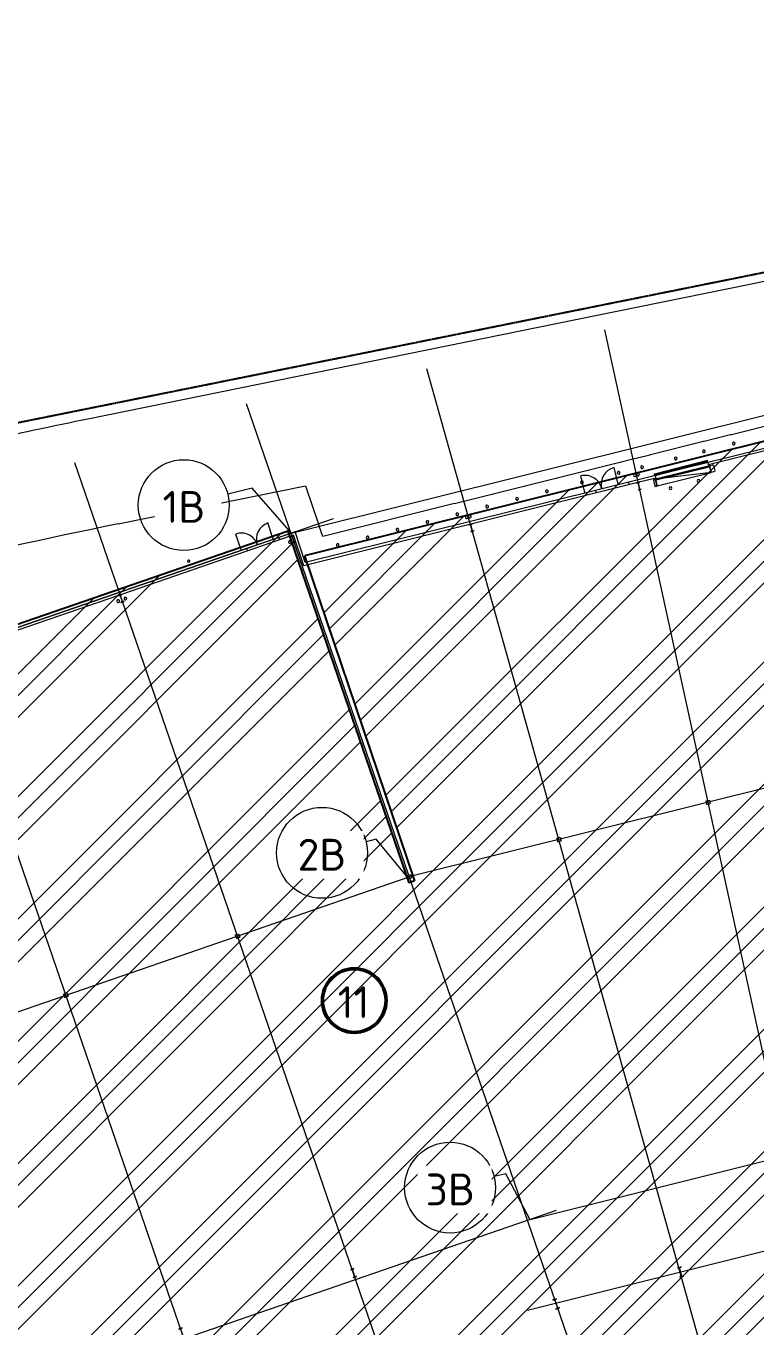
# Model space of a CAD drawing. Header units: millimetres. Extents: x 674 to 609626, y -20132 to 4061356.
# Drawn here: x 456017 to 496209, y 3987845 to 4059444 of the extents above; entities that cross this region are included whole.
import ezdxf

# ---------------------------------------------------------------- set-up
doc = ezdxf.new("R2010")
doc.units = ezdxf.units.MM
for name, pattern in [('AEC_Double Dash', [39, 15, -4, 6, -4, 6, -4]), ('Boundary', [16, 5, -2, 5, -2, 0, -2]), ('Dash Small', [9, 3, -1.5, 3, -1.5]), ('Hidden', [6, 4, -2]), ('Hidden_2_', [4, 3, -1])]:
    doc.linetypes.add(name, pattern=pattern)
for name, color, linetype, lineweight in [('A-000-M_MASS', 13, 'Continuous', 25), ('A-000-MH_MASS', 13, 'Hidden_2_', 25), ('A-010-M_LINE', 90, 'Continuous', 18), ('A-060-M_DETAIL', 3, 'Continuous', 25), ('A-230-M_FLOOR', 192, 'Continuous', 13), ('A-325-M_DOOR', 31, 'Continuous', 13), ('A-325-M_DOOR_PANEL', 31, 'Continuous', 13), ('C-910-M_SITE_BOUND', 91, 'Boundary', 25), ('C-953-M_PARKING', 70, 'Continuous', 13), ('F-670-M_FSP', 13, 'Continuous', 13), ('M-520-M_DRAINAGE_FW', 2, 'Continuous', 13), ('S-280-M_COLUMN', 52, 'Continuous', 13), ('S-280-M_STRUCT_FRAME', 12, 'Continuous', 13), ('Z-030-M_GRID', 191, 'Continuous', 13), ('Z-033_T_GRIDREF', 31, 'Continuous', 13), ('Z-060-M_DETAIL', 92, 'Continuous', 25)]:
    doc.layers.add(name, color=color, linetype=linetype, lineweight=lineweight)
doc.styles.add('ISOCPEUR_2', font='isocpeur.ttf', dxfattribs={"height": 1750})

# ---------------------------------------------------------------- blocks, each defined once
blk = doc.blocks.new('Family - ___-240017-S0_021 - ROOF LOADING PLAN')
at = {"layer": 'C-910-M_SITE_BOUND', "color": 21, "linetype": 'AEC_Double Dash', "lineweight": 5}
blk.add_line((-2260611, 4059444), (-2388364, 4033725), dxfattribs=at)
blk = doc.blocks.new('SHS-Square Hollow Section-Column - 200x200xSHS-1605338-S0_021 - ROOF LOADING PLAN')
at = {"layer": 'S-280-M_COLUMN', "lineweight": 5}
for p, q in [((-100, 100), (-100, -100)), ((-100, 100), (100, 100)), ((100, 100), (100, -100)), ((-100, -100), (100, -100))]:
    blk.add_line(p, q, dxfattribs=at)
blk = doc.blocks.new('Structural Framing 15 - Structural Framing 1-952687-S0_021 - ROOF LOADING PLAN')
at = {"layer": 'S-280-M_STRUCT_FRAME', "lineweight": 5}
for p, q in [((-2344102, 4032045), (-2344274, 4031997)), ((-2344274, 4031997), (-2344270, 4031985)), ((-2344270, 4031985), (-2344199, 4032005)), ((-2344185, 4031997), (-2344089, 4031652)), ((-2344081, 4031655), (-2344178, 4031999)), ((-2344170, 4032013), (-2344099, 4032033)), ((-2344099, 4032033), (-2344102, 4032045)), ((-2344096, 4031638), (-2344167, 4031618)), ((-2344167, 4031618), (-2344164, 4031606)), ((-2344164, 4031606), (-2343993, 4031654)), ((-2343996, 4031667), (-2344067, 4031647)), ((-2343993, 4031654), (-2343996, 4031667)), ((-2332599, 3991148), (-2332800, 3991091)), ((-2332800, 3991091), (-2332797, 3991078)), ((-2332797, 3991078), (-2332714, 3991102)), ((-2332697, 3991092), (-2332569, 3990636)), ((-2332560, 3990639), (-2332688, 3991095)), ((-2332678, 3991112), (-2332595, 3991135)), ((-2332595, 3991135), (-2332599, 3991148)), ((-2332579, 3990619), (-2332661, 3990596)), ((-2332661, 3990596), (-2332658, 3990583)), ((-2332658, 3990583), (-2332456, 3990639)), ((-2332460, 3990652), (-2332543, 3990629)), ((-2332456, 3990639), (-2332460, 3990652))]:
    blk.add_line(p, q, dxfattribs=at)
for centre, radius, start, end in [((-2344196, 4031994), 11.4, 15.66741, 105.66741), ((-2344167, 4032002), 11.4, 105.66741, 195.66741), ((-2344100, 4031649), 11.4, 285.66741, 15.66741), ((-2344070, 4031658), 11.4, 195.66741, 285.66741), ((-2332710, 3991088), 14, 15.6626, 105.66258), ((-2332674, 3991098), 14, 105.66251, 195.66253), ((-2332583, 3990632), 14, 285.66251, 15.66253), ((-2332546, 3990642), 14, 195.6626, 285.66258)]:
    blk.add_arc(centre, radius, start, end, dxfattribs=at)
blk = doc.blocks.new('X_Door-Panel-Hinge-Standard - Standard-3351174-S0_021 - ROOF LOADING PLAN')
at = {"layer": 'A-325-M_DOOR', "lineweight": 5}
blk.add_arc((-472, 20), 932, 360, 90, dxfattribs=at)
at = {"layer": 'A-325-M_DOOR_PANEL', "lineweight": 5}
blk.add_line((-472, 20), (-472, 952), dxfattribs=at)
blk = doc.blocks.new('X_Door-Panel-Hinge-Standard - Standard-3351107-S0_021 - ROOF LOADING PLAN')
at = {"layer": 'A-325-M_DOOR', "lineweight": 5}
blk.add_arc((-472, -20), 932, 270, 0, dxfattribs=at)
at = {"layer": 'A-325-M_DOOR_PANEL', "lineweight": 5}
blk.add_line((-472, -20), (-472, -952), dxfattribs=at)
blk = doc.blocks.new('Door-Roller-Standard - D07_3000x3000x20-Flat-Standard Motor-Anodised Clear-1413415-S0_021 - ROOF LOADING PLAN')
at = {"layer": 'A-325-M_DOOR', "linetype": 'Dash Small', "lineweight": 5}
for p, q in [((-1750, 104), (-1750, 482)), ((-1750, 482), (-1545, 482)), ((-1545, 104), (-1750, 104)), ((-1545, 482), (-1545, 104)), ((1545, 482), (1545, 104)), ((1655, 482), (1545, 482)), ((1545, 104), (1655, 104)), ((1655, 104), (1655, 482))]:
    blk.add_line(p, q, dxfattribs=at)
blk = doc.blocks.new('X_Door-Panel-Roller-Standard - Standard-3126891-S0_021 - ROOF LOADING PLAN')
at = {"layer": 'A-325-M_DOOR', "lineweight": 5}
for p, q in [((-1535, 368), (1535, -10)), ((1535, 368), (-1535, 368)), ((-1535, 368), (-1535, -10)), ((1535, -10), (1535, 368)), ((-1535, -10), (1535, -10))]:
    blk.add_line(p, q, dxfattribs=at)
at = {"layer": 'A-325-M_DOOR_PANEL', "lineweight": 5}
for p, q in [((-1535, 10), (1535, 10)), ((-1535, -10), (-1535, 10)), ((1535, 10), (1535, -10)), ((1535, -10), (-1535, -10))]:
    blk.add_line(p, q, dxfattribs=at)
blk = doc.blocks.new('Structural Framing 56 - Structural Framing 1-1480425-S0_021 - ROOF LOADING PLAN')
at = {"layer": 'S-280-M_STRUCT_FRAME', "lineweight": 5}
for p, q in [((-2353942, 4031417), (-2354110, 4031359)), ((-2354110, 4031359), (-2354106, 4031347)), ((-2354106, 4031347), (-2354036, 4031371)), ((-2354022, 4031364), (-2353905, 4031026)), ((-2353898, 4031028), (-2354014, 4031366)), ((-2354007, 4031381), (-2353938, 4031405)), ((-2353978, 4030975), (-2353810, 4031033)), ((-2353938, 4031405), (-2353942, 4031417)), ((-2353814, 4031045), (-2353883, 4031021)), ((-2353810, 4031033), (-2353814, 4031045)), ((-2353912, 4031011), (-2353982, 4030987)), ((-2353982, 4030987), (-2353978, 4030975)), ((-2339457, 3989399), (-2339655, 3989331)), ((-2339655, 3989331), (-2339650, 3989319)), ((-2339650, 3989319), (-2339569, 3989347)), ((-2339552, 3989338), (-2339397, 3988890)), ((-2339388, 3988893), (-2339543, 3989341)), ((-2339534, 3989359), (-2339453, 3989387)), ((-2339406, 3988872), (-2339487, 3988845)), ((-2339487, 3988845), (-2339483, 3988832)), ((-2339483, 3988832), (-2339285, 3988900)), ((-2339453, 3989387), (-2339457, 3989399)), ((-2339290, 3988913), (-2339371, 3988885)), ((-2339285, 3988900), (-2339290, 3988913))]:
    blk.add_line(p, q, dxfattribs=at)
for centre, radius, start, end in [((-2354032, 4031360), 11.4, 19.00041, 109.00041), ((-2354003, 4031370), 11.4, 109.00041, 199.00041), ((-2353916, 4031022), 11.4, 289.00041, 19.00041), ((-2353887, 4031032), 11.4, 199.00041, 289.00041), ((-2339565, 3989334), 14, 19.00041, 109.00041), ((-2339529, 3989346), 14, 109.00041, 199.00041), ((-2339411, 3988886), 14, 289.00041, 19.00041), ((-2339375, 3988898), 14, 199.00041, 289.00041)]:
    blk.add_arc(centre, radius, start, end, dxfattribs=at)
blk = doc.blocks.new('Hydrant_double3 - Hydrant_double-1559767-S0_021 - ROOF LOADING PLAN')
at = {"layer": 'F-670-M_FSP', "lineweight": 5}
for start, end in [(19.00041, 199.00041), (199.00041, 19.00041)]:
    blk.add_arc((-2397820, 3973209), 60, start, end, dxfattribs=at)
blk = doc.blocks.new('Bollard_Typical - 150mm Diameter - BOL002 _removable_-1561748-S0_021 - ROOF LOADING PLAN')
at = {"layer": 'C-953-M_PARKING', "lineweight": 5}
for start, end in [(360, 180), (180, 0)]:
    blk.add_arc((1.2, -75), 75, start, end, dxfattribs=at)
blk = doc.blocks.new('Downpipe - L Spreader - Default-3252010-S0_021 - ROOF LOADING PLAN')
at = {"layer": 'M-520-M_DRAINAGE_FW', "lineweight": 5}
for start, end in [(0, 180), (180, 0)]:
    blk.add_arc((-40, 150), 75, start, end, dxfattribs=at)
blk = doc.blocks.new('Downpipe - L Spreader - Default-3251983-S0_021 - ROOF LOADING PLAN')
at = {"layer": 'M-520-M_DRAINAGE_FW', "lineweight": 5}
for start, end in [(360, 180), (180, 360)]:
    blk.add_arc((-40, -150), 75, start, end, dxfattribs=at)
blk = doc.blocks.new('Downpipe - Straight - 01 - 150D-V96-S0_021 - ROOF LOADING PLAN')
at = {"layer": 'M-520-M_DRAINAGE_FW', "lineweight": 5}
for start, end in [(0, 180), (360, 180), (180, 0), (180, 360)]:
    blk.add_arc((-40, 100), 75, start, end, dxfattribs=at)
blk = doc.blocks.new('Downpipe - Straight - 01 - 150D-3252302-S0_021 - ROOF LOADING PLAN')
at = {"layer": 'M-520-M_DRAINAGE_FW', "lineweight": 5}
for start, end in [(360, 180), (0, 180), (180, 360), (180, 0)]:
    blk.add_arc((-40, -100), 75, start, end, dxfattribs=at)
blk = doc.blocks.new('X_Door-Panel-Hinge-Standard - Standard-958284-S0_021 - ROOF LOADING PLAN')
at = {"layer": 'A-325-M_DOOR', "lineweight": 5}
blk.add_arc((-485, 20), 945, 360, 90, dxfattribs=at)
at = {"layer": 'A-325-M_DOOR_PANEL', "lineweight": 5}
blk.add_line((-485, 20), (-485, 965), dxfattribs=at)
blk = doc.blocks.new('X_Door-Panel-Hinge-Standard - Standard-958351-S0_021 - ROOF LOADING PLAN')
at = {"layer": 'A-325-M_DOOR', "lineweight": 5}
blk.add_arc((-485, -20), 945, 270, 0, dxfattribs=at)
at = {"layer": 'A-325-M_DOOR_PANEL', "lineweight": 5}
blk.add_line((-485, -20), (-485, -965), dxfattribs=at)
blk = doc.blocks.new('Structural Framing 50 - Structural Framing 1-1640149-S0_021 - ROOF LOADING PLAN')
at = {"layer": 'S-280-M_STRUCT_FRAME', "lineweight": 5}
for p, q in [((-2372852, 4024906), (-2373020, 4024848)), ((-2373020, 4024848), (-2373016, 4024835)), ((-2373016, 4024835), (-2372946, 4024859)), ((-2372932, 4024852), (-2372816, 4024514)), ((-2372808, 4024517), (-2372925, 4024855)), ((-2372918, 4024869), (-2372848, 4024893)), ((-2372848, 4024893), (-2372852, 4024906)), ((-2372823, 4024500), (-2372892, 4024476)), ((-2372892, 4024476), (-2372888, 4024464)), ((-2372888, 4024464), (-2372720, 4024522)), ((-2372724, 4024534), (-2372794, 4024510)), ((-2372720, 4024522), (-2372724, 4024534)), ((-2360069, 3987800), (-2360248, 3987738)), ((-2360248, 3987738), (-2360244, 3987726)), ((-2360244, 3987726), (-2360169, 3987752)), ((-2360155, 3987745), (-2360023, 3987361)), ((-2360015, 3987364), (-2360147, 3987747)), ((-2360140, 3987762), (-2360065, 3987788)), ((-2360030, 3987346), (-2360105, 3987321)), ((-2360101, 3987309), (-2359921, 3987370)), ((-2360065, 3987788), (-2360069, 3987800)), ((-2359925, 3987382), (-2360000, 3987357)), ((-2359921, 3987370), (-2359925, 3987382)), ((-2360105, 3987321), (-2360101, 3987309))]:
    blk.add_line(p, q, dxfattribs=at)
for centre, start, end in [((-2372943, 4024849), 19.00041, 109.00041), ((-2372914, 4024859), 109.00041, 199.00041), ((-2372826, 4024511), 289.00041, 19.00041), ((-2372797, 4024521), 199.00041, 289.00041), ((-2360166, 3987741), 19.00041, 109.00041), ((-2360136, 3987751), 109.00041, 199.00041), ((-2360033, 3987357), 289.00041, 19.00041), ((-2360004, 3987367), 199.00041, 289.00041)]:
    blk.add_arc(centre, 11.4, start, end, dxfattribs=at)
blk = doc.blocks.new('Structural Framing 53 - Structural Framing 1-1640210-S0_021 - ROOF LOADING PLAN')
at = {"layer": 'S-280-M_STRUCT_FRAME', "lineweight": 5}
for p, q in [((-2363397, 4028161), (-2363565, 4028103)), ((-2363393, 4028149), (-2363397, 4028161)), ((-2363565, 4028103), (-2363561, 4028091)), ((-2363561, 4028091), (-2363491, 4028115)), ((-2363477, 4028108), (-2363360, 4027770)), ((-2363353, 4027773), (-2363469, 4028111)), ((-2363462, 4028125), (-2363393, 4028149)), ((-2363367, 4027756), (-2363437, 4027732)), ((-2363437, 4027732), (-2363433, 4027719)), ((-2363433, 4027719), (-2363265, 4027777)), ((-2363269, 4027789), (-2363339, 4027765)), ((-2363265, 4027777), (-2363269, 4027789)), ((-2350614, 3991055), (-2350793, 3990994)), ((-2350793, 3990994), (-2350789, 3990982)), ((-2350789, 3990982), (-2350714, 3991007)), ((-2350700, 3991000), (-2350568, 3990617)), ((-2350560, 3990619), (-2350692, 3991003)), ((-2350685, 3991018), (-2350610, 3991043)), ((-2350610, 3991043), (-2350614, 3991055)), ((-2350575, 3990602), (-2350650, 3990576)), ((-2350650, 3990576), (-2350646, 3990564)), ((-2350646, 3990564), (-2350466, 3990626)), ((-2350470, 3990638), (-2350545, 3990612)), ((-2350466, 3990626), (-2350470, 3990638))]:
    blk.add_line(p, q, dxfattribs=at)
for centre, start, end in [((-2363488, 4028104), 19.00041, 109.00041), ((-2363459, 4028114), 109.00041, 199.00041), ((-2363371, 4027766), 289.00041, 19.00041), ((-2363342, 4027776), 199.00041, 289.00041), ((-2350710, 3990997), 19.00041, 109.00041), ((-2350681, 3991007), 109.00041, 199.00041), ((-2350578, 3990613), 289.00041, 19.00041), ((-2350549, 3990623), 199.00041, 289.00041)]:
    blk.add_arc(centre, 11.4, start, end, dxfattribs=at)
blk = doc.blocks.new('Structural Framing 25 - Structural Framing 1-1640794-S0_021 - ROOF LOADING PLAN')
at = {"layer": 'S-280-M_STRUCT_FRAME', "lineweight": 5}
for p, q in [((-2334872, 4034344), (-2335046, 4034306)), ((-2335046, 4034306), (-2335043, 4034294)), ((-2335043, 4034294), (-2334971, 4034309)), ((-2334890, 4033938), (-2334962, 4033922)), ((-2334962, 4033922), (-2334959, 4033910)), ((-2334959, 4033910), (-2334785, 4033948)), ((-2334958, 4034301), (-2334881, 4033951)), ((-2334874, 4033953), (-2334950, 4034302)), ((-2334941, 4034316), (-2334869, 4034332)), ((-2334869, 4034332), (-2334872, 4034344)), ((-2334788, 4033960), (-2334860, 4033944)), ((-2334785, 4033948), (-2334788, 4033960)), ((-2325766, 3992847), (-2325970, 3992802)), ((-2325970, 3992802), (-2325967, 3992790)), ((-2325967, 3992790), (-2325884, 3992808)), ((-2325867, 3992797), (-2325766, 3992335)), ((-2325757, 3992337), (-2325858, 3992799)), ((-2325847, 3992816), (-2325763, 3992834)), ((-2325763, 3992834), (-2325766, 3992847)), ((-2325777, 3992318), (-2325860, 3992300)), ((-2325860, 3992300), (-2325858, 3992287)), ((-2325858, 3992287), (-2325653, 3992331)), ((-2325656, 3992344), (-2325740, 3992326)), ((-2325653, 3992331), (-2325656, 3992344))]:
    blk.add_line(p, q, dxfattribs=at)
for centre, radius, start, end in [((-2334969, 4034298), 11.4, 12.33441, 102.33441), ((-2334939, 4034305), 11.4, 102.33441, 192.33441), ((-2334893, 4033949), 11.4, 282.33441, 12.33441), ((-2334863, 4033955), 11.4, 192.33441, 282.33441), ((-2325881, 3992794), 14, 12.3296, 102.32958), ((-2325844, 3992802), 14, 102.32951, 192.32953), ((-2325780, 3992332), 14, 282.32951, 12.32953), ((-2325743, 3992340), 14, 192.3296, 282.32958)]:
    blk.add_arc(centre, radius, start, end, dxfattribs=at)
blk = doc.blocks.new('aba - Plumbing Fixtures - Strip Drain - Stormtech - Custom Ass - FLW003 _Doors_-3069044-S0_021 - ROOF LOADING PLAN')
at = {"layer": 'A-000-M_MASS', "lineweight": 5}
blk.add_circle((0, -95), 30, dxfattribs=at)
at = {"layer": 'A-000-MH_MASS', "linetype": 'Hidden', "lineweight": 5}
blk.add_line((0, 0), (0, -3030), dxfattribs=at)
at = {"layer": 'M-520-M_DRAINAGE_FW', "lineweight": 5}
for p, q in [((-41, 0), (-38, 0)), ((-41, 0), (-41, -3002)), ((-38, -3030), (-38, 0)), ((0, 0), (0, -3030)), ((38, 0), (38, -3030)), ((41, -2985), (41, -2997))]:
    blk.add_line(p, q, dxfattribs=at)
blk = doc.blocks.new('Bollard_Typical - 150mm Diameter - BOL001 _fixed_-1895789-S0_021 - ROOF LOADING PLAN')
at = {"layer": 'C-953-M_PARKING', "lineweight": 5}
for start, end in [(360, 180), (180, 0)]:
    blk.add_arc((1.2, -75), 75, start, end, dxfattribs=at)
blk = doc.blocks.new('25021-APA-ZZ-ZZ-M3-AR-000001_V3_rvt-2-S0_021 - ROOF LOADING PLAN')
at = {"layer": 'A-230-M_FLOOR', "lineweight": 5}
for p, q in [((-2328804, 4045244), (-2325540, 4045908)), ((-2337300, 4043515), (-2328804, 4045244)), ((-2365172, 4037845), (-2337300, 4043515)), ((-2329817, 4036972), (-2327267, 4037610)), ((-2325715, 4036761), (-2331099, 4035423)), ((-2330746, 4036740), (-2329873, 4036958)), ((-2329873, 4036958), (-2329850, 4036964)), ((-2329850, 4036964), (-2329817, 4036972)), ((-2334275, 4035858), (-2331354, 4036588)), ((-2331354, 4036588), (-2331323, 4036596)), ((-2331323, 4036596), (-2330746, 4036740)), ((-2325865, 4036592), (-2331077, 4035293)), ((-2345068, 4033161), (-2336045, 4035416)), ((-2336045, 4035416), (-2335247, 4035615)), ((-2335247, 4035615), (-2335242, 4035617)), ((-2335242, 4035617), (-2334990, 4035680)), ((-2334990, 4035680), (-2334316, 4035848)), ((-2334316, 4035848), (-2334299, 4035852)), ((-2334299, 4035852), (-2334275, 4035858)), ((-2331099, 4035423), (-2334011, 4034700)), ((-2331077, 4035293), (-2331109, 4035421)), ((-2334011, 4034700), (-2335480, 4034335)), ((-2334051, 4034790), (-2334078, 4034783)), ((-2334078, 4034783), (-2334073, 4034763)), ((-2334073, 4034763), (-2334068, 4034742)), ((-2334068, 4034742), (-2334058, 4034702)), ((-2334058, 4034702), (-2334025, 4034711)), ((-2334025, 4034711), (-2334022, 4034712)), ((-2334022, 4034712), (-2334014, 4034714)), ((-2334020, 4034698), (-2333988, 4034568)), ((-2331047, 4035172), (-2333958, 4034446)), ((-2331077, 4035293), (-2331062, 4035231)), ((-2331057, 4035212), (-2331047, 4035172)), ((-2363580, 4032046), (-2353282, 4034141)), ((-2335046, 4034304), (-2353364, 4029739)), ((-2337304, 4033882), (-2353289, 4029912)), ((-2353282, 4034141), (-2352556, 4032035)), ((-2335480, 4034335), (-2337304, 4033882)), ((-2337304, 4033882), (-2337271, 4033749)), ((-2335447, 4034204), (-2335480, 4034335)), ((-2333988, 4034568), (-2334970, 4034323)), ((-2333973, 4034505), (-2333988, 4034568)), ((-2333958, 4034446), (-2333968, 4034486)), ((-2345068, 4033161), (-2352320, 4031349)), ((-2352556, 4032035), (-2352538, 4031982)), ((-2352320, 4031349), (-2352538, 4031982)), ((-2354110, 4031359), (-2363397, 4028161)), ((-2354737, 4031302), (-2356520, 4030688)), ((-2353849, 4031608), (-2354737, 4031302)), ((-2354688, 4031160), (-2354737, 4031302)), ((-2353364, 4029739), (-2353942, 4031417)), ((-2353289, 4029912), (-2353849, 4031608)), ((-2356520, 4030688), (-2370153, 4025994)), ((-2356520, 4030688), (-2356471, 4030546)), ((-2353363, 4029739), (-2353514, 4030174)), ((-2363565, 4028103), (-2372852, 4024906))]:
    blk.add_line(p, q, dxfattribs=at)
at = {"layer": 'A-230-M_FLOOR', "lineweight": 5, "flags": 128}
for points in [[(-2334014, 4034714), (-2333693, 4034796), (-2333372, 4034879), (-2333051, 4034962), (-2332729, 4035045), (-2332408, 4035127), (-2332087, 4035210), (-2331766, 4035293), (-2331444, 4035376), (-2331123, 4035458)], [(-2331123, 4035458), (-2331134, 4035498), (-2331143, 4035535)]]:
    blk.add_lwpolyline(points, dxfattribs=at)
at = {"layer": 'A-230-M_FLOOR', "lineweight": 5}
blk.add_arc((-2296592, 3702791), 336000, 101.5, 109.70228, dxfattribs=at)
blk.add_open_spline([(-2377291, 4035145), (-2373268, 4036119), (-2369228, 4037020), (-2365172, 4037845)], degree=3, dxfattribs=at)
at = {"layer": 'A-325-M_DOOR', "color": 253, "lineweight": 5}
for name, p, rotation in [('X_Door-Panel-Hinge-Standard - Standard-958284-S0_021 - ROOF LOADING PLAN', (-2337412, 4033864), 13.99440473853285), ('X_Door-Panel-Hinge-Standard - Standard-958351-S0_021 - ROOF LOADING PLAN', (-2336517, 4034087), 193.9944047385328), ('Door-Roller-Standard - D07_3000x3000x20-Flat-Standard Motor-Anodised Clear-1413415-S0_021 - ROOF LOADING PLAN', (-2332544, 4034974), 193.9944047385328), ('X_Door-Panel-Roller-Standard - Standard-3126891-S0_021 - ROOF LOADING PLAN', (-2332515, 4034858), 193.9944047385328), ('X_Door-Panel-Hinge-Standard - Standard-3351174-S0_021 - ROOF LOADING PLAN', (-2356356, 4030739), 19.0004071202119), ('X_Door-Panel-Hinge-Standard - Standard-3351107-S0_021 - ROOF LOADING PLAN', (-2355485, 4031039), 199.0004071202119)]:
    blk.add_blockref(name, p, dxfattribs=dict(at, rotation=rotation))
at = {"layer": 'C-910-M_SITE_BOUND', "color": 253, "lineweight": 5}
blk.add_blockref('Family - ___-240017-S0_021 - ROOF LOADING PLAN', (0, 0), dxfattribs=at)
at = {"layer": 'C-953-M_PARKING', "color": 253, "lineweight": 5}
for name, p, rotation in [('Bollard_Typical - 150mm Diameter - BOL002 _removable_-1561748-S0_021 - ROOF LOADING PLAN', (-2331358, 4036111), 14.44475166216758), ('Bollard_Typical - 150mm Diameter - BOL001 _fixed_-1895789-S0_021 - ROOF LOADING PLAN', (-2329712, 4036535), 14.44475166216758), ('Bollard_Typical - 150mm Diameter - BOL002 _removable_-1561748-S0_021 - ROOF LOADING PLAN', (-2332907, 4035711), 14.44475166214117), ('Bollard_Typical - 150mm Diameter - BOL001 _fixed_-1895789-S0_021 - ROOF LOADING PLAN', (-2336057, 4034930), 14.44475166208499), ('Bollard_Typical - 150mm Diameter - BOL001 _fixed_-1895789-S0_021 - ROOF LOADING PLAN', (-2334762, 4035234), 14.44475166208499), ('Bollard_Typical - 150mm Diameter - BOL001 _fixed_-1895789-S0_021 - ROOF LOADING PLAN', (-2339999, 4033915), 14.44475166208499), ('Bollard_Typical - 150mm Diameter - BOL001 _fixed_-1895789-S0_021 - ROOF LOADING PLAN', (-2338071, 4034411), 14.44475166208499), ('Bollard_Typical - 150mm Diameter - BOL001 _fixed_-1895789-S0_021 - ROOF LOADING PLAN', (-2341645, 4033491), 14.44475166208499), ('Bollard_Typical - 150mm Diameter - BOL001 _fixed_-1895789-S0_021 - ROOF LOADING PLAN', (-2344937, 4032643), 14.44475166208499), ('Bollard_Typical - 150mm Diameter - BOL001 _fixed_-1895789-S0_021 - ROOF LOADING PLAN', (-2343291, 4033067), 14.44475166208499), ('Bollard_Typical - 150mm Diameter - BOL001 _fixed_-1895789-S0_021 - ROOF LOADING PLAN', (-2348230, 4031796), 14.44475166208499), ('Bollard_Typical - 150mm Diameter - BOL001 _fixed_-1895789-S0_021 - ROOF LOADING PLAN', (-2346584, 4032220), 14.44475166208499), ('Bollard_Typical - 150mm Diameter - BOL001 _fixed_-1895789-S0_021 - ROOF LOADING PLAN', (-2349876, 4031372), 14.44475166208499), ('Bollard_Typical - 150mm Diameter - BOL001 _fixed_-1895789-S0_021 - ROOF LOADING PLAN', (-2351523, 4030948), 14.44475166208499)]:
    blk.add_blockref(name, p, dxfattribs=dict(at, rotation=rotation))
for p in [(-2333180, 4034088), (-2331630, 4034487)]:
    blk.add_blockref('Bollard_Typical - 150mm Diameter - BOL002 _removable_-1561748-S0_021 - ROOF LOADING PLAN', p, dxfattribs=at)
at = {"layer": 'F-670-M_FSP', "color": 253, "lineweight": 5}
blk.add_blockref('Hydrant_double3 - Hydrant_double-1559767-S0_021 - ROOF LOADING PLAN', (38113, 56790), dxfattribs=at)
at = {"layer": 'M-520-M_DRAINAGE_FW', "color": 253, "lineweight": 5}
for name, p, rotation in [('aba - Plumbing Fixtures - Strip Drain - Stormtech - Custom Ass - FLW003 _Doors_-3069044-S0_021 - ROOF LOADING PLAN', (-2331134, 4035498), 284.4447516621844), ('Downpipe - Straight - 01 - 150D-3252302-S0_021 - ROOF LOADING PLAN', (-2335157, 4034613), 192.3404071202748), ('Downpipe - Straight - 01 - 150D-V96-S0_021 - ROOF LOADING PLAN', (-2334904, 4034668), 12.34040712023572), ('Downpipe - Straight - 01 - 150D-3252302-S0_021 - ROOF LOADING PLAN', (-2344410, 4032299), 195.6704071202747), ('Downpipe - Straight - 01 - 150D-V96-S0_021 - ROOF LOADING PLAN', (-2344161, 4032371), 15.6704071202357), ('Downpipe - L Spreader - Default-3251983-S0_021 - ROOF LOADING PLAN', (-2354120, 4030895), 199.0004071202827), ('Downpipe - L Spreader - Default-3251983-S0_021 - ROOF LOADING PLAN', (-2363576, 4027640), 199.0004071202827), ('Downpipe - L Spreader - Default-3252010-S0_021 - ROOF LOADING PLAN', (-2363103, 4027802), 19.00040712024361)]:
    blk.add_blockref(name, p, dxfattribs=dict(at, rotation=rotation))
at = {"layer": 'S-280-M_COLUMN', "color": 253, "lineweight": 5}
for p, rotation in [((-2331109, 4016720), 13.99346909017837), ((-2339321, 4014673), 13.99346909017837), ((-2347563, 4012620), 19.00040712009558), ((-2357018, 4009364), 19.00040712009558), ((-2366474, 4006108), 19.00040712009558)]:
    blk.add_blockref('SHS-Square Hollow Section-Column - 200x200xSHS-1605338-S0_021 - ROOF LOADING PLAN', p, dxfattribs=dict(at, rotation=rotation))
at = {"layer": 'S-280-M_STRUCT_FRAME', "color": 253, "lineweight": 5}
for name in ['Structural Framing 25 - Structural Framing 1-1640794-S0_021 - ROOF LOADING PLAN', 'Structural Framing 15 - Structural Framing 1-952687-S0_021 - ROOF LOADING PLAN', 'Structural Framing 56 - Structural Framing 1-1480425-S0_021 - ROOF LOADING PLAN', 'Structural Framing 53 - Structural Framing 1-1640210-S0_021 - ROOF LOADING PLAN', 'Structural Framing 50 - Structural Framing 1-1640149-S0_021 - ROOF LOADING PLAN']:
    blk.add_blockref(name, (0, 0), dxfattribs=at)
blk = doc.blocks.new('Family - ___-3870354-S0_021 - ROOF LOADING PLAN')
at = {"layer": 'C-910-M_SITE_BOUND'}
blk.add_line((-2260611, 4059444), (-2388364, 4033725), dxfattribs=at)
blk = doc.blocks.new('Grid - NRP_Grid-Head-320187-S0_021 - ROOF LOADING PLAN')
at = {"layer": 'Z-033_T_GRIDREF'}
blk.add_circle((0, 0), 5, dxfattribs=at)
blk = doc.blocks.new('NRP_Load Tag _v2_ - NRP_Load Tag-532938-S0_021 - ROOF LOADING PLAN')
at = {"layer": 'A-060-M_DETAIL', "lineweight": 50}
for start, end in [(360, 180), (180, 360)]:
    blk.add_arc((0, 0), 3.5, start, end, dxfattribs=at)

msp = doc.modelspace()

# ---------------------------------------------------------------- hatches: boundary and pattern name
at = {"layer": 'Z-060-M_DETAIL', "lineweight": 18}
h = msp.add_hatch(dxfattribs=at)
h.set_pattern_fill('FP_46', color=171, style=0, pattern_type=2)
h.set_pattern_definition([(45, (2824679.3, 0), (-3367.596, 3367.596), []), (45, (2825870, 0), (0, 6735.192), []), (45, (2823488.7, 0), (0, 6735.192), [])])
h.paths.add_polyline_path([(521464, 3967087), (526642, 3967087), (519221, 3993545), (507838, 3995965), (506691, 3999297), (504772, 3998994), (498762, 4037109), (471347, 4030277), (477410, 4012394), (477108, 4012292), (470444, 4031644), (413822, 4012147), (429337, 3967087), (517392, 3967087)])

# ---------------------------------------------------------------- linework, layer by layer
at = {"layer": 'A-010-M_LINE', "lineweight": 25}
for p, q in [((498762, 4037109), (471347, 4030277)), ((470444, 4031644), (413822, 4012147)), ((477108, 4012292), (470444, 4031644)), ((471347, 4030277), (477410, 4012394)), ((477410, 4012394), (477108, 4012292))]:
    msp.add_line(p, q, dxfattribs=at)
at = {"layer": 'Z-030-M_GRID'}
for p, q in [((509616, 3943339), (487884, 4042723)), ((470630, 4031536), (500196, 4038904)), ((500872, 3943629), (468151, 4038656)), ((490328, 3943536), (458696, 4035400)), ((470630, 4031536), (468473, 4034016)), ((472924, 4032329), (344472, 3988098)), ((479711, 3943654), (449241, 4032144)), ((502863, 4019036), (477026, 4012597)), ((477026, 4012597), (475294, 4014683)), ((350983, 3969187), (477116, 4012620)), ((506609, 3999436), (483776, 3993746)), ((517768, 3997268), (483626, 3988759)), ((483776, 3993746), (482429, 3996281)), ((485212, 3994255), (357495, 3950277))]:
    msp.add_line(p, q, dxfattribs=at)

# ---------------------------------------------------------------- block references
at = {"lineweight": 5}
msp.add_blockref('25021-APA-ZZ-ZZ-M3-AR-000001_V3_rvt-2-S0_021 - ROOF LOADING PLAN', (2824679, 0), dxfattribs=at)
at = {"layer": 'A-060-M_DETAIL', "lineweight": 50, "xscale": 499.9999999999995, "yscale": 499.9999999999995, "zscale": 499.9999999999995}
msp.add_blockref('NRP_Load Tag _v2_ - NRP_Load Tag-532938-S0_021 - ROOF LOADING PLAN', (474088, 4005811), dxfattribs=at)
at = {"layer": 'C-910-M_SITE_BOUND'}
msp.add_blockref('Family - ___-3870354-S0_021 - ROOF LOADING PLAN', (2824679, 0), dxfattribs=at)
at = {"layer": 'Z-033_T_GRIDREF', "xscale": 499.9999999999995, "yscale": 499.9999999999995, "zscale": 499.9999999999995}
for p, rotation in [((464701, 4033076), 283.9934690902115), ((472314, 4013940), 103.9934690902123), ((479365, 3995517), 103.9934690902113)]:
    msp.add_blockref('Grid - NRP_Grid-Head-320187-S0_021 - ROOF LOADING PLAN', p, dxfattribs=dict(at, rotation=rotation))

# ---------------------------------------------------------------- texts
at = {"layer": 'A-060-M_DETAIL', "lineweight": 13, "insert": (473176, 4006598), "char_height": 1750, "width": 2164.56, "attachment_point": 1, "style": 'ISOCPEUR_2'}
msp.add_mtext('11', dxfattribs=at)

# ---------------------------------------------------------------- next in the draw order: texts
at = {"layer": 'Z-033_T_GRIDREF', "char_height": 1750, "attachment_point": 1, "style": 'ISOCPEUR_2', "bg_fill": 3, "box_fill_scale": 1.25, "bg_fill_color": 256, "bg_fill_true_color": 13158600, "bg_fill_transparency": 0}
for s, insert, width in [('1B', (463532, 4033852), 2805.91), ('2B', (470968, 4014711), 3206.75), ('3B', (478019, 3996289), 3206.75)]:
    msp.add_mtext(s, dxfattribs=dict(at, insert=insert, width=width))

# ---------------------------------------------------------------- next in the draw order: linework, layer by layer
at = {"layer": 'Z-030-M_GRID'}
for p, q in [((505219, 3943857), (478090, 4040582)), ((468473, 4034016), (467127, 4033681)), ((475294, 4014683), (474740, 4014545)), ((482429, 3996281), (481791, 3996122))]:
    msp.add_line(p, q, dxfattribs=at)

doc.saveas('drawing.dxf')
